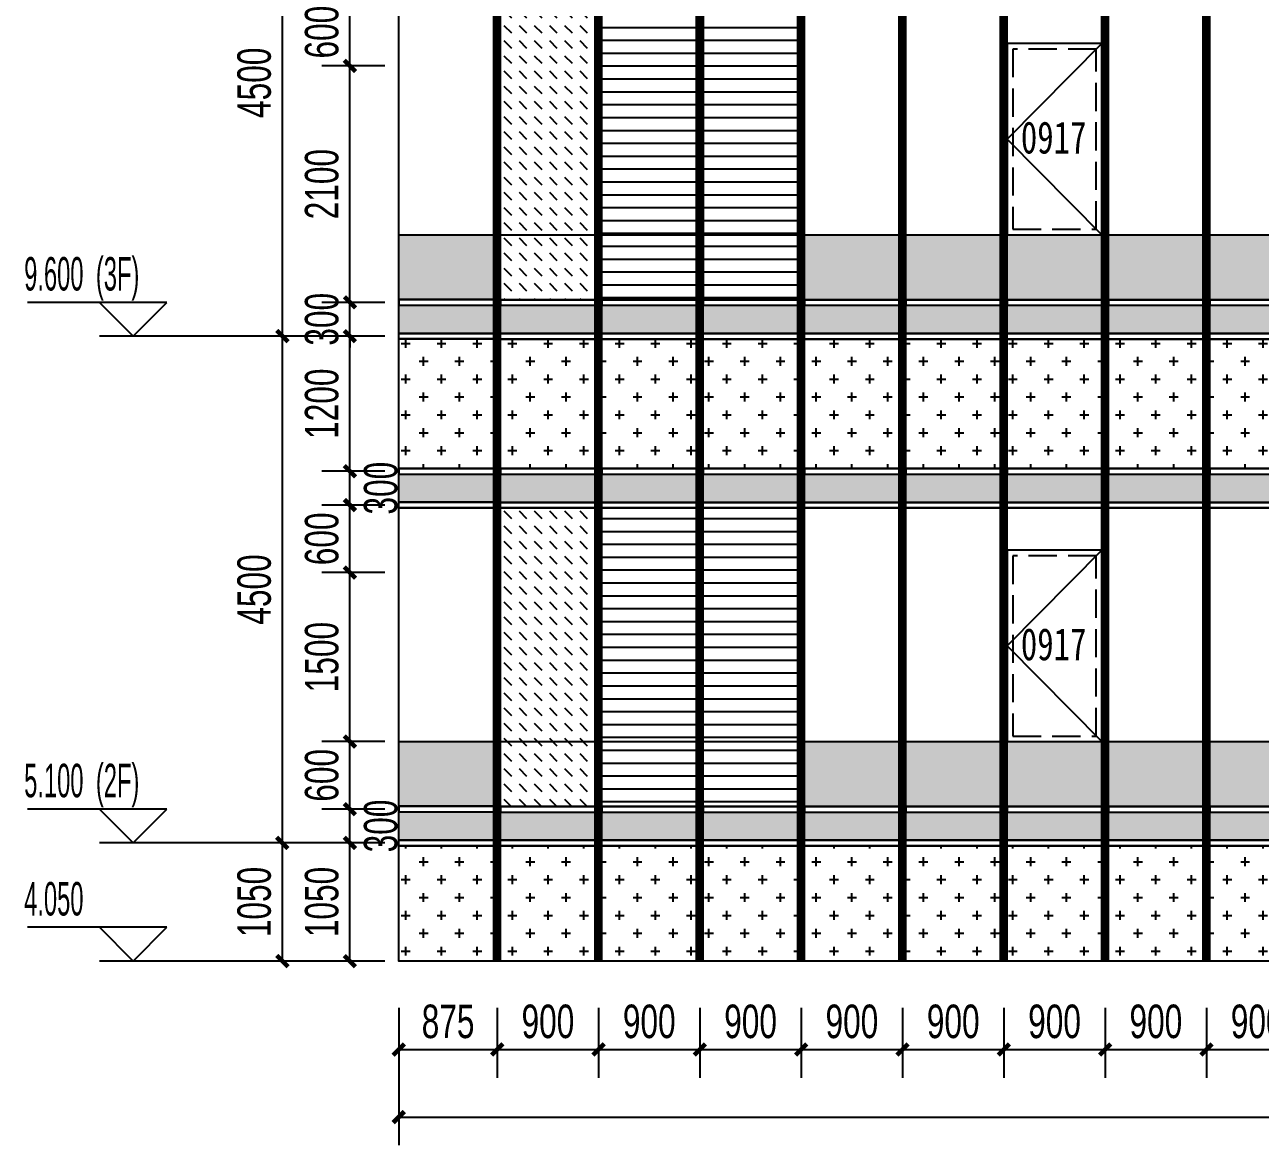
# Model space of a CAD drawing. Extents: x -483182 to 812890, y -390528 to -214858.
# Drawn here: x -247043 to -236069, y -311039 to -301088 of the extents above; entities that cross this region are included whole.
import ezdxf

# ---------------------------------------------------------------- set-up
doc = ezdxf.new("R2010")
doc.units = 0
doc.header["$LTSCALE"] = 1000
doc.header["$MEASUREMENT"] = 0
doc.linetypes.add('DASH', pattern=[0.35, 0.25, -0.1])
for name, color, linetype in [('01-标注_尺寸', 124, 'Continuous'), ('01-标注_标高', 200, 'Continuous'), ('02-TEXT_标注', 130, 'Continuous'), ('05-填充_156', 156, 'Continuous'), ('05-填充_168', 168, 'Continuous'), ('05-填充_18', 18, 'Continuous'), ('05-填充_天正', 14, 'Continuous'), ('A-C_幕墙龙骨', 133, 'Continuous'), ('A-C_窗', 140, 'Continuous'), ('外墙百叶', 162, 'Continuous')]:
    doc.layers.add(name, color=color, linetype=linetype)
doc.layers.add('04-不打印_辅助线', color=165, linetype='Continuous', plot=False)
doc.styles.add('_TCH_DIM', font='ros.shx', dxfattribs={"width": 0.75, "bigfont": 'jd.shx'})
doc.styles.add('_TCH_DIM_T3', font='ros.shx', dxfattribs={"width": 0.705882, "bigfont": 'jd.shx'})
doc.styles.get("Standard").update_dxf_attribs({"font": 'STXIHEI_0.TTF', "width": 0.75})
doc.dimstyles.new('_TCH_ARCH&&100', dxfattribs={"dimtxt": 297.5, "dimasz": 100, "dimexe": 250, "dimexo": 300, "dimgap": 100, "dimtad": 1, "dimdec": 0, "dimzin": 0, "dimdsep": 46, "dimtxsty": '_TCH_DIM_T3', "dimblk": 'ARCHTICK', "dimcen": 0.09, "dimclrt": 7, "dimazin": 2, "dimtfac": 1, "dimtdec": 0, "dimtix": 1, "dimtmove": 2, "dimatfit": 3, "dimfxl": 0, "dimtolj": 1, "dimtzin": 0, "dimarcsym": 0})
pattern_1 = [(0, (-32244, 317429.43), (158.75, 158.75), [79.375, -238.125]), (90, (-32204.32, 317389.74), (-158.75, 158.75), [79.375, -238.125])]
pattern_2 = [(0, (-32249, 317429.43), (158.75, 158.75), [79.375, -238.125]), (90, (-32209.32, 317389.74), (-158.75, 158.75), [79.375, -238.125])]

# ---------------------------------------------------------------- blocks, each defined once
blk = doc.blocks.new('*U722')
blk.add_lwpolyline([(0, 0), (840, 0), (840, 1700), (0, 1700)], close=True)
blk.add_lwpolyline([(840, 1700), (0, 850), (840, 0)])
at = {"linetype": 'DASH'}
blk.add_lwpolyline([(50, 50), (790, 50), (790, 1650), (50, 1650)], close=True, dxfattribs=at)
at = {"layer": '04-不打印_辅助线', "width": 0.75}
blk.add_text('0917', height=285.4, dxfattribs=at).set_placement((121, 723))
blk = doc.blocks.new('*U403')
at = {"layer": '05-填充_156'}
h = blk.add_hatch(dxfattribs=at)
h.set_pattern_fill('CROSS', color=136, scale=100)
h.set_pattern_definition(pattern_1)
h.paths.add_polyline_path([(0, 5375), (845, 5375), (845, 4225), (0, 4225)])
h = blk.add_hatch(dxfattribs=at)
h.set_pattern_fill('CROSS', color=136, scale=100)
h.set_pattern_definition(pattern_1)
h.paths.add_polyline_path([(0, 875), (845, 875), (845, -150), (0, -150)])
at = {"layer": '05-填充_168'}
h = blk.add_hatch(color=256, dxfattribs=at)
h.dxf.hatch_style = 1
h.paths.add_polyline_path([(0, 5675), (845, 5675), (845, 5425), (0, 5425)])
h = blk.add_hatch(color=256, dxfattribs=at)
h.dxf.hatch_style = 1
h.paths.add_polyline_path([(0, 4175), (845, 4175), (845, 3925), (0, 3925)])
h = blk.add_hatch(color=256, dxfattribs=at)
h.dxf.hatch_style = 1
h.paths.add_polyline_path([(0, 1175), (845, 1175), (845, 925), (0, 925)])
for points in [[(0, 6300), (845, 6300)], [(0, 5725), (845, 5725)], [(0, 5675), (845, 5675)], [(0, 5675), (845, 5675)], [(0, 5425), (845, 5425)], [(0, 5375), (845, 5375)], [(0, 4225), (845, 4225)], [(0, 4175), (845, 4175)], [(0, 3925), (845, 3925)], [(0, 3875), (845, 3875)], [(0, 1800), (845, 1800)], [(0, 1225), (845, 1225)], [(0, 1175), (845, 1175)], [(0, 925), (845, 925)], [(0, 875), (845, 875)]]:
    blk.add_lwpolyline(points)
for points in [[(0, 5675), (845, 5675), (845, 5725), (0, 5725)], [(0, 5675), (845, 5675), (845, 5425), (0, 5425)], [(845, 5375), (0, 5375), (0, 5425), (845, 5425)], [(0, 5375), (845, 5375), (845, 4225), (0, 4225)], [(0, 4175), (845, 4175), (845, 4225), (0, 4225)], [(0, 4175), (845, 4175), (845, 3925), (0, 3925)], [(845, 3875), (0, 3875), (0, 3925), (845, 3925)], [(0, 1175), (845, 1175), (845, 1225), (0, 1225)], [(0, 1175), (845, 1175), (845, 925), (0, 925)], [(845, 875), (0, 875), (0, 925), (845, 925)], [(0, 875), (845, 875), (845, -150), (0, -150)]]:
    blk.add_lwpolyline(points, close=True)
blk = doc.blocks.new('*U396')
at = {"layer": '05-填充_156'}
h = blk.add_hatch(dxfattribs=at)
h.set_pattern_fill('CROSS', color=136, scale=100)
h.set_pattern_definition(pattern_2)
h.paths.add_polyline_path([(0, 5375), (840, 5375), (840, 4225), (0, 4225)])
h = blk.add_hatch(dxfattribs=at)
h.set_pattern_fill('CROSS', color=136, scale=100)
h.set_pattern_definition(pattern_2)
h.paths.add_polyline_path([(0, 875), (840, 875), (840, -150), (0, -150)])
at = {"layer": '05-填充_168'}
h = blk.add_hatch(color=256, dxfattribs=at)
h.dxf.hatch_style = 1
h.paths.add_polyline_path([(0, 5675), (840, 5675), (840, 5425), (0, 5425)])
h = blk.add_hatch(color=256, dxfattribs=at)
h.dxf.hatch_style = 1
h.paths.add_polyline_path([(0, 4175), (840, 4175), (840, 3925), (0, 3925)])
h = blk.add_hatch(color=256, dxfattribs=at)
h.dxf.hatch_style = 1
h.paths.add_polyline_path([(0, 1175), (840, 1175), (840, 925), (0, 925)])
for points in [[(0, 6300), (840, 6300)], [(0, 5725), (840, 5725)], [(0, 5675), (840, 5675)], [(0, 5675), (840, 5675)], [(0, 5425), (840, 5425)], [(0, 5375), (840, 5375)], [(0, 4225), (840, 4225)], [(0, 4175), (840, 4175)], [(0, 3925), (840, 3925)], [(0, 3875), (840, 3875)], [(0, 1800), (840, 1800)], [(0, 1225), (840, 1225)], [(0, 1175), (840, 1175)], [(0, 925), (840, 925)], [(0, 875), (840, 875)]]:
    blk.add_lwpolyline(points)
for points in [[(0, 5675), (840, 5675), (840, 5725), (0, 5725)], [(0, 5675), (840, 5675), (840, 5425), (0, 5425)], [(840, 5375), (0, 5375), (0, 5425), (840, 5425)], [(0, 5375), (840, 5375), (840, 4225), (0, 4225)], [(0, 4175), (840, 4175), (840, 4225), (0, 4225)], [(0, 4175), (840, 4175), (840, 3925), (0, 3925)], [(840, 3875), (0, 3875), (0, 3925), (840, 3925)], [(0, 1175), (840, 1175), (840, 1225), (0, 1225)], [(0, 1175), (840, 1175), (840, 925), (0, 925)], [(840, 875), (0, 875), (0, 925), (840, 925)], [(0, 875), (840, 875), (840, -150), (0, -150)]]:
    blk.add_lwpolyline(points, close=True)
blk = doc.blocks.new('*U127')
at = {"layer": 'A-C_窗'}
blk.add_blockref('*U396', (-420, -3150), dxfattribs=at)
blk = doc.blocks.new('rtuytujy')
at = {"layer": '05-填充_156'}
h = blk.add_hatch(dxfattribs=at)
h.set_pattern_fill('DASH', color=256, scale=100, angle=315)
h.set_pattern_definition([(315, (-204666.5, 360570.77), (134.703842, -3e-14), [95.25, -95.25])])
h.paths.add_polyline_path([(1745, 3875), (905, 3875), (905, 1225), (1745, 1225)])
h.paths.add_polyline_path([(1745, 8350), (905, 8350), (905, 5725), (1745, 5725)])
at = {"layer": '外墙百叶'}
h = blk.add_hatch(dxfattribs=at)
h.set_pattern_fill('LINE', color=256, scale=120)
h.set_pattern_definition([(0, (-205566.5, 360570.77), (0, 114.3), [])])
h.paths.add_polyline_path([(1805, 5725), (2645, 5725), (2645, 8350), (1805, 8350)])
h = blk.add_hatch(dxfattribs=at)
h.set_pattern_fill('LINE', color=256, scale=120)
h.set_pattern_definition([(0, (-204666.5, 360570.77), (0, 114.3), [])])
h.paths.add_polyline_path([(2705, 5725), (3545, 5725), (3545, 8350), (2705, 8350)])
h = blk.add_hatch(dxfattribs=at)
h.set_pattern_fill('LINE', color=256, scale=120)
h.set_pattern_definition([(0, (-205566.5, 356095.08), (0, 114.3), [])])
h.paths.add_polyline_path([(1805, 1249), (2645, 1249), (2645, 3875), (1805, 3875)])
h = blk.add_hatch(dxfattribs=at)
h.set_pattern_fill('LINE', color=256, scale=120)
h.set_pattern_definition([(0, (-204666.5, 356095.08), (0, 114.3), [])])
h.paths.add_polyline_path([(2705, 1249), (3545, 1249), (3545, 3875), (2705, 3875)])
blk.add_lwpolyline([(2705, 5725), (3545, 5725), (3545, 8350), (2705, 8350)], close=True)
at = {"layer": '05-填充_18', "const_width": 60}
for points in [[(875, -150), (875, 12441)], [(1775, -150), (1775, 12380)], [(2675, -150), (2675, 12319)], [(3575, -150), (3575, 12258)], [(4475, -150), (4475, 12197)], [(5375, -150), (5375, 12136)], [(6275, -150), (6275, 12075)], [(7175, -150), (7175, 12014)]]:
    blk.add_lwpolyline(points, dxfattribs=at)
at = {"layer": 'A-C_幕墙龙骨'}
for points in [[(845, -150), (845, 12443)], [(905, -150), (905, 12439)], [(1745, -150), (1745, 12382)], [(1805, -150), (1805, 12378)], [(2645, -150), (2645, 12321)], [(2705, -150), (2705, 12317)], [(3545, -150), (3545, 12260)], [(3605, -150), (3605, 12256)], [(4445, -150), (4445, 12199)], [(4505, -150), (4505, 12195)], [(5345, -150), (5345, 12138)], [(5405, -150), (5405, 12134)], [(6245, -150), (6245, 12077)], [(6305, -150), (6305, 12073)], [(7145, -150), (7145, 12016)], [(7205, -150), (7205, 12012)]]:
    blk.add_lwpolyline(points, dxfattribs=at)
at = {"layer": 'A-C_窗'}
blk.add_lwpolyline([(22125, -150), (0, -150), (0, 12500), (22125, 11000), (22125, -150)], dxfattribs=at)
for name, p in [('*U722', (5405, 6300)), ('*U403', (0, 1)), ('*U722', (5405, 1800))]:
    blk.add_blockref(name, p, dxfattribs=at)
at = {"layer": 'A-C_窗', "color": 0, "linetype": 'ByBlock', "lineweight": -2, "transparency": 16777216}
for p in [(1325, 3150), (2225, 3150), (3125, 3150), (4025, 3150), (4925, 3150), (5825, 3150), (6725, 3150), (7625, 3150)]:
    blk.add_blockref('*U127', p, dxfattribs=at)
blk = doc.blocks.new('_ArchTick')
at = {"color": 0, "linetype": 'ByBlock', "const_width": 0.4}
blk.add_lwpolyline([(-0.5, -0.5), (0.5, 0.5)], dxfattribs=at)
blk = doc.blocks.new('*D1287')
at = {"layer": '01-标注_尺寸', "color": 0, "lineweight": -2, "transparency": 16777216}
for p, q in [((-236546, -309818), (-236546, -310439)), ((-235646, -309818), (-235646, -310439)), ((-236546, -310189), (-235646, -310189))]:
    blk.add_line(p, q, dxfattribs=at)
at = {"layer": 'Defpoints', "color": 0, "transparency": 16777216}
for p in [(-236546, -309518), (-235646, -309518), (-235646, -310189)]:
    blk.add_point(p, dxfattribs=at)
at = {"layer": '01-标注_尺寸', "color": 0, "lineweight": -2, "transparency": 16777216, "xscale": 100, "yscale": 100, "zscale": 100, "rotation": 180}
blk.add_blockref('_ArchTick', (-236546, -310189), dxfattribs=at)
at = {"layer": '01-标注_尺寸', "color": 0, "lineweight": -2, "transparency": 16777216, "xscale": 100, "yscale": 100, "zscale": 100}
blk.add_blockref('_ArchTick', (-235646, -310189), dxfattribs=at)
at = {"layer": '01-标注_尺寸', "color": 7, "transparency": 16777216, "insert": (-236096, -309941), "char_height": 297.5, "attachment_point": 5, "style": '_TCH_DIM_T3'}
blk.add_mtext('\\A1;900', dxfattribs=at)
blk = doc.blocks.new('*D1288')
at = {"layer": '01-标注_尺寸', "color": 0, "lineweight": -2, "transparency": 16777216}
for p, q in [((-237446, -309818), (-237446, -310439)), ((-236546, -309818), (-236546, -310439)), ((-237446, -310189), (-236546, -310189))]:
    blk.add_line(p, q, dxfattribs=at)
at = {"layer": 'Defpoints', "color": 0, "transparency": 16777216}
for p in [(-237446, -309518), (-236546, -309518), (-236546, -310189)]:
    blk.add_point(p, dxfattribs=at)
at = {"layer": '01-标注_尺寸', "color": 0, "lineweight": -2, "transparency": 16777216, "xscale": 100, "yscale": 100, "zscale": 100, "rotation": 180}
blk.add_blockref('_ArchTick', (-237446, -310189), dxfattribs=at)
at = {"layer": '01-标注_尺寸', "color": 0, "lineweight": -2, "transparency": 16777216, "xscale": 100, "yscale": 100, "zscale": 100}
blk.add_blockref('_ArchTick', (-236546, -310189), dxfattribs=at)
at = {"layer": '01-标注_尺寸', "color": 7, "transparency": 16777216, "insert": (-236996, -309941), "char_height": 297.5, "attachment_point": 5, "style": '_TCH_DIM_T3'}
blk.add_mtext('\\A1;900', dxfattribs=at)
blk = doc.blocks.new('*D1289')
at = {"layer": '01-标注_尺寸', "color": 0, "lineweight": -2, "transparency": 16777216}
for p, q in [((-238346, -309818), (-238346, -310439)), ((-237446, -309818), (-237446, -310439)), ((-238346, -310189), (-237446, -310189))]:
    blk.add_line(p, q, dxfattribs=at)
at = {"layer": 'Defpoints', "color": 0, "transparency": 16777216}
for p in [(-238346, -309518), (-237446, -309518), (-237446, -310189)]:
    blk.add_point(p, dxfattribs=at)
at = {"layer": '01-标注_尺寸', "color": 0, "lineweight": -2, "transparency": 16777216, "xscale": 100, "yscale": 100, "zscale": 100, "rotation": 180}
blk.add_blockref('_ArchTick', (-238346, -310189), dxfattribs=at)
at = {"layer": '01-标注_尺寸', "color": 0, "lineweight": -2, "transparency": 16777216, "xscale": 100, "yscale": 100, "zscale": 100}
blk.add_blockref('_ArchTick', (-237446, -310189), dxfattribs=at)
at = {"layer": '01-标注_尺寸', "color": 7, "transparency": 16777216, "insert": (-237896, -309941), "char_height": 297.5, "attachment_point": 5, "style": '_TCH_DIM_T3'}
blk.add_mtext('\\A1;900', dxfattribs=at)
blk = doc.blocks.new('*D1290')
at = {"layer": '01-标注_尺寸', "color": 0, "lineweight": -2, "transparency": 16777216}
for p, q in [((-239246, -309818), (-239246, -310439)), ((-238346, -309818), (-238346, -310439)), ((-239246, -310189), (-238346, -310189))]:
    blk.add_line(p, q, dxfattribs=at)
at = {"layer": 'Defpoints', "color": 0, "transparency": 16777216}
for p in [(-239246, -309518), (-238346, -309518), (-238346, -310189)]:
    blk.add_point(p, dxfattribs=at)
at = {"layer": '01-标注_尺寸', "color": 0, "lineweight": -2, "transparency": 16777216, "xscale": 100, "yscale": 100, "zscale": 100, "rotation": 180}
blk.add_blockref('_ArchTick', (-239246, -310189), dxfattribs=at)
at = {"layer": '01-标注_尺寸', "color": 0, "lineweight": -2, "transparency": 16777216, "xscale": 100, "yscale": 100, "zscale": 100}
blk.add_blockref('_ArchTick', (-238346, -310189), dxfattribs=at)
at = {"layer": '01-标注_尺寸', "color": 7, "transparency": 16777216, "insert": (-238796, -309941), "char_height": 297.5, "attachment_point": 5, "style": '_TCH_DIM_T3'}
blk.add_mtext('\\A1;900', dxfattribs=at)
blk = doc.blocks.new('*D1291')
at = {"layer": '01-标注_尺寸', "color": 0, "lineweight": -2, "transparency": 16777216}
for p, q in [((-240146, -309818), (-240146, -310439)), ((-239246, -309818), (-239246, -310439)), ((-240146, -310189), (-239246, -310189))]:
    blk.add_line(p, q, dxfattribs=at)
at = {"layer": 'Defpoints', "color": 0, "transparency": 16777216}
for p in [(-240146, -309518), (-239246, -309518), (-239246, -310189)]:
    blk.add_point(p, dxfattribs=at)
at = {"layer": '01-标注_尺寸', "color": 0, "lineweight": -2, "transparency": 16777216, "xscale": 100, "yscale": 100, "zscale": 100, "rotation": 180}
blk.add_blockref('_ArchTick', (-240146, -310189), dxfattribs=at)
at = {"layer": '01-标注_尺寸', "color": 0, "lineweight": -2, "transparency": 16777216, "xscale": 100, "yscale": 100, "zscale": 100}
blk.add_blockref('_ArchTick', (-239246, -310189), dxfattribs=at)
at = {"layer": '01-标注_尺寸', "color": 7, "transparency": 16777216, "insert": (-239696, -309941), "char_height": 297.5, "attachment_point": 5, "style": '_TCH_DIM_T3'}
blk.add_mtext('\\A1;900', dxfattribs=at)
blk = doc.blocks.new('*D1292')
at = {"layer": '01-标注_尺寸', "color": 0, "lineweight": -2, "transparency": 16777216}
for p, q in [((-241046, -309818), (-241046, -310439)), ((-240146, -309818), (-240146, -310439)), ((-241046, -310189), (-240146, -310189))]:
    blk.add_line(p, q, dxfattribs=at)
at = {"layer": 'Defpoints', "color": 0, "transparency": 16777216}
for p in [(-241046, -309518), (-240146, -309518), (-240146, -310189)]:
    blk.add_point(p, dxfattribs=at)
at = {"layer": '01-标注_尺寸', "color": 0, "lineweight": -2, "transparency": 16777216, "xscale": 100, "yscale": 100, "zscale": 100, "rotation": 180}
blk.add_blockref('_ArchTick', (-241046, -310189), dxfattribs=at)
at = {"layer": '01-标注_尺寸', "color": 0, "lineweight": -2, "transparency": 16777216, "xscale": 100, "yscale": 100, "zscale": 100}
blk.add_blockref('_ArchTick', (-240146, -310189), dxfattribs=at)
at = {"layer": '01-标注_尺寸', "color": 7, "transparency": 16777216, "insert": (-240596, -309941), "char_height": 297.5, "attachment_point": 5, "style": '_TCH_DIM_T3'}
blk.add_mtext('\\A1;900', dxfattribs=at)
blk = doc.blocks.new('*D1293')
at = {"layer": '01-标注_尺寸', "color": 0, "lineweight": -2, "transparency": 16777216}
for p, q in [((-241946, -309818), (-241946, -310439)), ((-241046, -309818), (-241046, -310439)), ((-241946, -310189), (-241046, -310189))]:
    blk.add_line(p, q, dxfattribs=at)
at = {"layer": 'Defpoints', "color": 0, "transparency": 16777216}
for p in [(-241946, -309518), (-241046, -309518), (-241046, -310189)]:
    blk.add_point(p, dxfattribs=at)
at = {"layer": '01-标注_尺寸', "color": 0, "lineweight": -2, "transparency": 16777216, "xscale": 100, "yscale": 100, "zscale": 100, "rotation": 180}
blk.add_blockref('_ArchTick', (-241946, -310189), dxfattribs=at)
at = {"layer": '01-标注_尺寸', "color": 0, "lineweight": -2, "transparency": 16777216, "xscale": 100, "yscale": 100, "zscale": 100}
blk.add_blockref('_ArchTick', (-241046, -310189), dxfattribs=at)
at = {"layer": '01-标注_尺寸', "color": 7, "transparency": 16777216, "insert": (-241496, -309941), "char_height": 297.5, "attachment_point": 5, "style": '_TCH_DIM_T3'}
blk.add_mtext('\\A1;900', dxfattribs=at)
blk = doc.blocks.new('*D1294')
at = {"layer": '01-标注_尺寸', "color": 0, "lineweight": -2, "transparency": 16777216}
for p, q in [((-242846, -309818), (-242846, -310439)), ((-241946, -309818), (-241946, -310439)), ((-242846, -310189), (-241946, -310189))]:
    blk.add_line(p, q, dxfattribs=at)
at = {"layer": 'Defpoints', "color": 0, "transparency": 16777216}
for p in [(-242846, -309518), (-241946, -309518), (-241946, -310189)]:
    blk.add_point(p, dxfattribs=at)
at = {"layer": '01-标注_尺寸', "color": 0, "lineweight": -2, "transparency": 16777216, "xscale": 100, "yscale": 100, "zscale": 100, "rotation": 180}
blk.add_blockref('_ArchTick', (-242846, -310189), dxfattribs=at)
at = {"layer": '01-标注_尺寸', "color": 0, "lineweight": -2, "transparency": 16777216, "xscale": 100, "yscale": 100, "zscale": 100}
blk.add_blockref('_ArchTick', (-241946, -310189), dxfattribs=at)
at = {"layer": '01-标注_尺寸', "color": 7, "transparency": 16777216, "insert": (-242396, -309941), "char_height": 297.5, "attachment_point": 5, "style": '_TCH_DIM_T3'}
blk.add_mtext('\\A1;900', dxfattribs=at)
blk = doc.blocks.new('*D1295')
at = {"layer": '01-标注_尺寸', "color": 0, "lineweight": -2, "transparency": 16777216}
for p, q in [((-243721, -309818), (-243721, -310439)), ((-242846, -309818), (-242846, -310439)), ((-243721, -310189), (-242846, -310189))]:
    blk.add_line(p, q, dxfattribs=at)
at = {"layer": 'Defpoints', "color": 0, "transparency": 16777216}
for p in [(-243721, -309518), (-242846, -309518), (-242846, -310189)]:
    blk.add_point(p, dxfattribs=at)
at = {"layer": '01-标注_尺寸', "color": 0, "lineweight": -2, "transparency": 16777216, "xscale": 100, "yscale": 100, "zscale": 100, "rotation": 180}
blk.add_blockref('_ArchTick', (-243721, -310189), dxfattribs=at)
at = {"layer": '01-标注_尺寸', "color": 0, "lineweight": -2, "transparency": 16777216, "xscale": 100, "yscale": 100, "zscale": 100}
blk.add_blockref('_ArchTick', (-242846, -310189), dxfattribs=at)
at = {"layer": '01-标注_尺寸', "color": 7, "transparency": 16777216, "insert": (-243283, -309941), "char_height": 297.5, "attachment_point": 5, "style": '_TCH_DIM_T3'}
blk.add_mtext('\\A1;875', dxfattribs=at)
blk = doc.blocks.new('*D1296')
at = {"layer": '01-标注_尺寸', "color": 0, "lineweight": -2, "transparency": 16777216}
for p, q in [((-243721, -309918), (-243721, -311039)), ((-221596, -309918), (-221596, -311039)), ((-243721, -310789), (-221596, -310789))]:
    blk.add_line(p, q, dxfattribs=at)
at = {"layer": 'Defpoints', "color": 0, "transparency": 16777216}
for p in [(-243721, -309618), (-221596, -309618), (-221596, -310789)]:
    blk.add_point(p, dxfattribs=at)
at = {"layer": '01-标注_尺寸', "color": 0, "lineweight": -2, "transparency": 16777216, "xscale": 100, "yscale": 100, "zscale": 100, "rotation": 180}
blk.add_blockref('_ArchTick', (-243721, -310789), dxfattribs=at)
at = {"layer": '01-标注_尺寸', "color": 0, "lineweight": -2, "transparency": 16777216, "xscale": 100, "yscale": 100, "zscale": 100}
blk.add_blockref('_ArchTick', (-221596, -310789), dxfattribs=at)
at = {"layer": '01-标注_尺寸', "color": 7, "transparency": 16777216, "insert": (-232658, -310541), "char_height": 297.5, "attachment_point": 5, "style": '_TCH_DIM_T3'}
blk.add_mtext('\\A1;22125', dxfattribs=at)
blk = doc.blocks.new('*D1822')
at = {"layer": '01-标注_尺寸', "color": 0, "lineweight": -2, "transparency": 16777216}
for p, q in [((-244013, -308354), (-245005, -308354)), ((-244755, -309404), (-244755, -308354)), ((-244013, -309404), (-245005, -309404))]:
    blk.add_line(p, q, dxfattribs=at)
at = {"layer": 'Defpoints', "color": 0, "transparency": 16777216}
for p in [(-244755, -308354), (-243713, -308354), (-243713, -309404)]:
    blk.add_point(p, dxfattribs=at)
at = {"layer": '01-标注_尺寸', "color": 0, "lineweight": -2, "transparency": 16777216, "xscale": 100, "yscale": 100, "zscale": 100}
for p, rotation in [((-244755, -308354), 90), ((-244755, -309404), 270)]:
    blk.add_blockref('_ArchTick', p, dxfattribs=dict(at, rotation=rotation))
at = {"layer": '01-标注_尺寸', "color": 7, "transparency": 16777216, "insert": (-245004, -308879), "char_height": 297.5, "attachment_point": 5, "rotation": 90, "style": '_TCH_DIM_T3'}
blk.add_mtext('\\A1;1050', dxfattribs=at)
blk = doc.blocks.new('*D1823')
at = {"layer": '01-标注_尺寸', "color": 0, "lineweight": -2, "transparency": 16777216}
for p, q in [((-244013, -303854), (-245005, -303854)), ((-244755, -308354), (-244755, -303854)), ((-244013, -308354), (-245005, -308354))]:
    blk.add_line(p, q, dxfattribs=at)
at = {"layer": 'Defpoints', "color": 0, "transparency": 16777216}
for p in [(-244755, -303854), (-243713, -303854), (-243713, -308354)]:
    blk.add_point(p, dxfattribs=at)
at = {"layer": '01-标注_尺寸', "color": 0, "lineweight": -2, "transparency": 16777216, "xscale": 100, "yscale": 100, "zscale": 100}
for p, rotation in [((-244755, -303854), 90), ((-244755, -308354), 270)]:
    blk.add_blockref('_ArchTick', p, dxfattribs=dict(at, rotation=rotation))
at = {"layer": '01-标注_尺寸', "color": 7, "transparency": 16777216, "insert": (-245004, -306104), "char_height": 297.5, "attachment_point": 5, "rotation": 90, "style": '_TCH_DIM_T3'}
blk.add_mtext('\\A1;4500', dxfattribs=at)
blk = doc.blocks.new('*D1824')
at = {"layer": '01-标注_尺寸', "color": 0, "lineweight": -2, "transparency": 16777216}
for p, q in [((-244013, -299354), (-245005, -299354)), ((-244755, -303854), (-244755, -299354)), ((-244013, -303854), (-245005, -303854))]:
    blk.add_line(p, q, dxfattribs=at)
at = {"layer": 'Defpoints', "color": 0, "transparency": 16777216}
for p in [(-244755, -299354), (-243713, -299354), (-243713, -303854)]:
    blk.add_point(p, dxfattribs=at)
at = {"layer": '01-标注_尺寸', "color": 0, "lineweight": -2, "transparency": 16777216, "xscale": 100, "yscale": 100, "zscale": 100}
for p, rotation in [((-244755, -299354), 90), ((-244755, -303854), 270)]:
    blk.add_blockref('_ArchTick', p, dxfattribs=dict(at, rotation=rotation))
at = {"layer": '01-标注_尺寸', "color": 7, "transparency": 16777216, "insert": (-245004, -301604), "char_height": 297.5, "attachment_point": 5, "rotation": 90, "style": '_TCH_DIM_T3'}
blk.add_mtext('\\A1;4500', dxfattribs=at)
blk = doc.blocks.new('*D1826')
at = {"layer": '01-标注_尺寸', "color": 0, "lineweight": -2, "transparency": 16777216}
for p, q in [((-243844, -308354), (-244405, -308354)), ((-244155, -309404), (-244155, -308354)), ((-243844, -309404), (-244405, -309404))]:
    blk.add_line(p, q, dxfattribs=at)
at = {"layer": 'Defpoints', "color": 0, "transparency": 16777216}
for p in [(-244155, -308354), (-243544, -308354), (-243544, -309404)]:
    blk.add_point(p, dxfattribs=at)
at = {"layer": '01-标注_尺寸', "color": 0, "lineweight": -2, "transparency": 16777216, "xscale": 100, "yscale": 100, "zscale": 100}
for p, rotation in [((-244155, -308354), 90), ((-244155, -309404), 270)]:
    blk.add_blockref('_ArchTick', p, dxfattribs=dict(at, rotation=rotation))
at = {"layer": '01-标注_尺寸', "color": 7, "transparency": 16777216, "insert": (-244404, -308879), "char_height": 297.5, "attachment_point": 5, "rotation": 90, "style": '_TCH_DIM_T3'}
blk.add_mtext('\\A1;1050', dxfattribs=at)
blk = doc.blocks.new('*D1827')
at = {"layer": '01-标注_尺寸', "color": 0, "lineweight": -2, "transparency": 16777216}
for p, q in [((-243844, -308054), (-244405, -308054)), ((-244155, -308354), (-244155, -308054)), ((-243844, -308354), (-244405, -308354))]:
    blk.add_line(p, q, dxfattribs=at)
at = {"layer": 'Defpoints', "color": 0, "transparency": 16777216}
for p in [(-244155, -308054), (-243544, -308054), (-243544, -308354)]:
    blk.add_point(p, dxfattribs=at)
at = {"layer": '01-标注_尺寸', "color": 0, "lineweight": -2, "transparency": 16777216, "xscale": 100, "yscale": 100, "zscale": 100}
for p, rotation in [((-244155, -308054), 90), ((-244155, -308354), 270)]:
    blk.add_blockref('_ArchTick', p, dxfattribs=dict(at, rotation=rotation))
at = {"layer": '01-标注_尺寸', "color": 7, "transparency": 16777216, "insert": (-243880, -308204), "char_height": 297.5, "attachment_point": 5, "rotation": 90, "style": '_TCH_DIM_T3'}
blk.add_mtext('\\A1;300', dxfattribs=at)
blk = doc.blocks.new('*D1828')
at = {"layer": '01-标注_尺寸', "color": 0, "lineweight": -2, "transparency": 16777216}
for p, q in [((-243844, -307454), (-244405, -307454)), ((-244155, -308054), (-244155, -307454)), ((-243844, -308054), (-244405, -308054))]:
    blk.add_line(p, q, dxfattribs=at)
at = {"layer": 'Defpoints', "color": 0, "transparency": 16777216}
for p in [(-244155, -307454), (-243544, -307454), (-243544, -308054)]:
    blk.add_point(p, dxfattribs=at)
at = {"layer": '01-标注_尺寸', "color": 0, "lineweight": -2, "transparency": 16777216, "xscale": 100, "yscale": 100, "zscale": 100}
for p, rotation in [((-244155, -307454), 90), ((-244155, -308054), 270)]:
    blk.add_blockref('_ArchTick', p, dxfattribs=dict(at, rotation=rotation))
at = {"layer": '01-标注_尺寸', "color": 7, "transparency": 16777216, "insert": (-244404, -307754), "char_height": 297.5, "attachment_point": 5, "rotation": 90, "style": '_TCH_DIM_T3'}
blk.add_mtext('\\A1;600', dxfattribs=at)
blk = doc.blocks.new('*D1829')
at = {"layer": '01-标注_尺寸', "color": 0, "lineweight": -2, "transparency": 16777216}
for p, q in [((-243844, -305954), (-244405, -305954)), ((-244155, -307454), (-244155, -305954)), ((-243844, -307454), (-244405, -307454))]:
    blk.add_line(p, q, dxfattribs=at)
at = {"layer": 'Defpoints', "color": 0, "transparency": 16777216}
for p in [(-244155, -305954), (-243544, -305954), (-243544, -307454)]:
    blk.add_point(p, dxfattribs=at)
at = {"layer": '01-标注_尺寸', "color": 0, "lineweight": -2, "transparency": 16777216, "xscale": 100, "yscale": 100, "zscale": 100}
for p, rotation in [((-244155, -305954), 90), ((-244155, -307454), 270)]:
    blk.add_blockref('_ArchTick', p, dxfattribs=dict(at, rotation=rotation))
at = {"layer": '01-标注_尺寸', "color": 7, "transparency": 16777216, "insert": (-244404, -306704), "char_height": 297.5, "attachment_point": 5, "rotation": 90, "style": '_TCH_DIM_T3'}
blk.add_mtext('\\A1;1500', dxfattribs=at)
blk = doc.blocks.new('*D1830')
at = {"layer": '01-标注_尺寸', "color": 0, "lineweight": -2, "transparency": 16777216}
for p, q in [((-243844, -305354), (-244405, -305354)), ((-244155, -305954), (-244155, -305354)), ((-243844, -305954), (-244405, -305954))]:
    blk.add_line(p, q, dxfattribs=at)
at = {"layer": 'Defpoints', "color": 0, "transparency": 16777216}
for p in [(-244155, -305354), (-243544, -305354), (-243544, -305954)]:
    blk.add_point(p, dxfattribs=at)
at = {"layer": '01-标注_尺寸', "color": 0, "lineweight": -2, "transparency": 16777216, "xscale": 100, "yscale": 100, "zscale": 100}
for p, rotation in [((-244155, -305354), 90), ((-244155, -305954), 270)]:
    blk.add_blockref('_ArchTick', p, dxfattribs=dict(at, rotation=rotation))
at = {"layer": '01-标注_尺寸', "color": 7, "transparency": 16777216, "insert": (-244404, -305654), "char_height": 297.5, "attachment_point": 5, "rotation": 90, "style": '_TCH_DIM_T3'}
blk.add_mtext('\\A1;600', dxfattribs=at)
blk = doc.blocks.new('*D1831')
at = {"layer": '01-标注_尺寸', "color": 0, "lineweight": -2, "transparency": 16777216}
for p, q in [((-243844, -305054), (-244405, -305054)), ((-244155, -305354), (-244155, -305054)), ((-243844, -305354), (-244405, -305354))]:
    blk.add_line(p, q, dxfattribs=at)
at = {"layer": 'Defpoints', "color": 0, "transparency": 16777216}
for p in [(-244155, -305054), (-243544, -305054), (-243544, -305354)]:
    blk.add_point(p, dxfattribs=at)
at = {"layer": '01-标注_尺寸', "color": 0, "lineweight": -2, "transparency": 16777216, "xscale": 100, "yscale": 100, "zscale": 100}
for p, rotation in [((-244155, -305054), 90), ((-244155, -305354), 270)]:
    blk.add_blockref('_ArchTick', p, dxfattribs=dict(at, rotation=rotation))
at = {"layer": '01-标注_尺寸', "color": 7, "transparency": 16777216, "insert": (-243880, -305204), "char_height": 297.5, "attachment_point": 5, "rotation": 90, "style": '_TCH_DIM_T3'}
blk.add_mtext('\\A1;300', dxfattribs=at)
blk = doc.blocks.new('*D1832')
at = {"layer": '01-标注_尺寸', "color": 0, "lineweight": -2, "transparency": 16777216}
for p, q in [((-243844, -303854), (-244405, -303854)), ((-244155, -305054), (-244155, -303854)), ((-243844, -305054), (-244405, -305054))]:
    blk.add_line(p, q, dxfattribs=at)
at = {"layer": 'Defpoints', "color": 0, "transparency": 16777216}
for p in [(-244155, -303854), (-243544, -303854), (-243544, -305054)]:
    blk.add_point(p, dxfattribs=at)
at = {"layer": '01-标注_尺寸', "color": 0, "lineweight": -2, "transparency": 16777216, "xscale": 100, "yscale": 100, "zscale": 100}
for p, rotation in [((-244155, -303854), 90), ((-244155, -305054), 270)]:
    blk.add_blockref('_ArchTick', p, dxfattribs=dict(at, rotation=rotation))
at = {"layer": '01-标注_尺寸', "color": 7, "transparency": 16777216, "insert": (-244404, -304454), "char_height": 297.5, "attachment_point": 5, "rotation": 90, "style": '_TCH_DIM_T3'}
blk.add_mtext('\\A1;1200', dxfattribs=at)
blk = doc.blocks.new('*D1833')
at = {"layer": '01-标注_尺寸', "color": 0, "lineweight": -2, "transparency": 16777216}
for p, q in [((-244155, -303554), (-244155, -303454)), ((-243844, -303554), (-244405, -303554)), ((-244155, -303854), (-244155, -303554)), ((-243844, -303854), (-244405, -303854)), ((-244155, -303854), (-244155, -303954))]:
    blk.add_line(p, q, dxfattribs=at)
at = {"layer": 'Defpoints', "color": 0, "transparency": 16777216}
for p in [(-244155, -303554), (-243544, -303554), (-243544, -303854)]:
    blk.add_point(p, dxfattribs=at)
at = {"layer": '01-标注_尺寸', "color": 0, "lineweight": -2, "transparency": 16777216, "xscale": 100, "yscale": 100, "zscale": 100}
for p, rotation in [((-244155, -303554), 270), ((-244155, -303854), 90)]:
    blk.add_blockref('_ArchTick', p, dxfattribs=dict(at, rotation=rotation))
at = {"layer": '01-标注_尺寸', "color": 7, "transparency": 16777216, "insert": (-244404, -303704), "char_height": 297.5, "attachment_point": 5, "rotation": 90, "style": '_TCH_DIM_T3'}
blk.add_mtext('\\A1;300', dxfattribs=at)
blk = doc.blocks.new('*D1834')
at = {"layer": '01-标注_尺寸', "color": 0, "lineweight": -2, "transparency": 16777216}
for p, q in [((-243844, -301454), (-244405, -301454)), ((-244155, -303554), (-244155, -301454)), ((-243844, -303554), (-244405, -303554))]:
    blk.add_line(p, q, dxfattribs=at)
at = {"layer": 'Defpoints', "color": 0, "transparency": 16777216}
for p in [(-244155, -301454), (-243544, -301454), (-243544, -303554)]:
    blk.add_point(p, dxfattribs=at)
at = {"layer": '01-标注_尺寸', "color": 0, "lineweight": -2, "transparency": 16777216, "xscale": 100, "yscale": 100, "zscale": 100}
for p, rotation in [((-244155, -301454), 90), ((-244155, -303554), 270)]:
    blk.add_blockref('_ArchTick', p, dxfattribs=dict(at, rotation=rotation))
at = {"layer": '01-标注_尺寸', "color": 7, "transparency": 16777216, "insert": (-244404, -302504), "char_height": 297.5, "attachment_point": 5, "rotation": 90, "style": '_TCH_DIM_T3'}
blk.add_mtext('\\A1;2100', dxfattribs=at)
blk = doc.blocks.new('*D1835')
at = {"layer": '01-标注_尺寸', "color": 0, "lineweight": -2, "transparency": 16777216}
for p, q in [((-243844, -300854), (-244405, -300854)), ((-244155, -301454), (-244155, -300854)), ((-243844, -301454), (-244405, -301454))]:
    blk.add_line(p, q, dxfattribs=at)
at = {"layer": 'Defpoints', "color": 0, "transparency": 16777216}
for p in [(-244155, -300854), (-243544, -300854), (-243544, -301454)]:
    blk.add_point(p, dxfattribs=at)
at = {"layer": '01-标注_尺寸', "color": 0, "lineweight": -2, "transparency": 16777216, "xscale": 100, "yscale": 100, "zscale": 100}
for p, rotation in [((-244155, -300854), 90), ((-244155, -301454), 270)]:
    blk.add_blockref('_ArchTick', p, dxfattribs=dict(at, rotation=rotation))
at = {"layer": '01-标注_尺寸', "color": 7, "transparency": 16777216, "insert": (-244404, -301154), "char_height": 297.5, "attachment_point": 5, "rotation": 90, "style": '_TCH_DIM_T3'}
blk.add_mtext('\\A1;600', dxfattribs=at)

msp = doc.modelspace()

# ---------------------------------------------------------------- hatches: boundary and pattern name
at = {"layer": '05-填充_天正'}
h = msp.add_hatch(dxfattribs=at)
h.set_pattern_fill('AR-CONC', color=256, scale=200)
h.set_pattern_definition([(50, (0, 0), (364.36934, -31.87817), [38.1, -419.1]), (355, (0, 0), (-70.48565, 382.1133), [30.48, -335.28]), (100.451, (30.36, -2.66), (293.885, 350.23338), [32.38, -356.18]), (46.1842, (0, 101.6), (542.1581, -84.08466), [57.15, -628.65]), (96.6356, (45.2, 94.6), (474.8085, 494.8511), [48.57, -534.27]), (351.184, (0, 101.6), (474.8092, 494.8502), [45.72, -502.92]), (21, (50.8, 76.2), (303.22976, -204.53104), [38.1, -419.1]), (326, (50.8, 76.2), (123.60406, 368.37593), [30.48, -335.28]), (71.4514, (76.07, 59.16), (426.83298, 163.8457), [32.38, -356.18]), (37.5, (0, 0), (6.177207, 169.110078), [0, -331.216, 0, -340.36, 0, -336.55]), (7.5, (0, 0), (133.639325, 200.36115), [0, -194.056, 0, -323.596, 0, -128.27]), (327.5, (-113.28, 0), (271.18119, -11.45749), [0, -127, 0, -396.24, 0, -525.78]), (317.5, (-164.08, 0), (296.25836, 50.85298), [0, -165.1, 0, -263.144, 0, -373.38])])
h.paths.add_polyline_path([(-222116, -303529.6), (-221596, -303529.6), (-221596, -302954.6), (-222116, -302954.6)])
h.paths.add_polyline_path([(-223016, -303530.3), (-222176, -303530.3), (-222176, -302955.3), (-223016, -302955.3)])
h.paths.add_polyline_path([(-223916, -303530.3), (-223076, -303530.3), (-223076, -302955.3), (-223916, -302955.3)])
h.paths.add_polyline_path([(-224816, -303530.3), (-223976, -303530.3), (-223976, -302955.3), (-224816, -302955.3)])
h.paths.add_polyline_path([(-225716, -303530.3), (-224876, -303530.3), (-224876, -302955.3), (-225716, -302955.3)])
h.paths.add_polyline_path([(-226616, -303530.3), (-225776, -303530.3), (-225776, -302955.3), (-226616, -302955.3)])
h.paths.add_polyline_path([(-227516, -303530.3), (-226676, -303530.3), (-226676, -302955.3), (-227516, -302955.3)])
h.paths.add_polyline_path([(-228416, -303530.3), (-227576, -303530.3), (-227576, -302955.3), (-228416, -302955.3)])
h.paths.add_polyline_path([(-229316, -303530.3), (-228476, -303530.3), (-228476, -302955.3), (-229316, -302955.3)])
h.paths.add_polyline_path([(-230216, -303530.3), (-229376, -303530.3), (-229376, -302955.3), (-230216, -302955.3)])
h.paths.add_polyline_path([(-231116, -302955.3), (-230276, -302955.3), (-230276, -303530.3), (-231116, -303530.3)])
h.paths.add_polyline_path([(-232016, -303530.3), (-231176, -303530.3), (-231176, -302955.3), (-232016, -302955.3)])
h.paths.add_polyline_path([(-232916, -303530.3), (-232076, -303530.3), (-232076, -302955.3), (-232916, -302955.3)])
h.paths.add_polyline_path([(-233816, -303530.3), (-232976, -303530.3), (-232976, -302955.3), (-233816, -302955.3)])
h.paths.add_polyline_path([(-234716, -303530.3), (-233876, -303530.3), (-233876, -302955.3), (-234716, -302955.3)])
h.paths.add_polyline_path([(-235616, -303530.3), (-234776, -303530.3), (-234776, -302955.3), (-235616, -302955.3)])
h.paths.add_polyline_path([(-236516, -303530.3), (-235676, -303530.3), (-235676, -302955.3), (-236516, -302955.3)])
h.paths.add_polyline_path([(-237416, -303530.3), (-236576, -303530.3), (-236576, -302955.3), (-237416, -302955.3)])
h.paths.add_polyline_path([(-238316, -303530.3), (-237476, -303530.3), (-237476, -302955.3), (-238316, -302955.3)])
h.paths.add_polyline_path([(-239216, -303530.3), (-238376, -303530.3), (-238376, -302955.3), (-239216, -302955.3)])
h.paths.add_polyline_path([(-240116, -303530.3), (-239276, -303530.3), (-239276, -302955.3), (-240116, -302955.3)])
h.paths.add_polyline_path([(-243721, -303528.9), (-242876, -303528.9), (-242876, -302953.9), (-243721, -302953.9)])
h = msp.add_hatch(dxfattribs=at)
h.set_pattern_fill('AR-CONC', color=256, scale=200)
h.set_pattern_definition([(50, (2e-07, -4500), (364.36934, -31.87817), [38.1, -419.1]), (355, (2e-07, -4500), (-70.48565, 382.1133), [30.48, -335.28]), (100.451, (30.36, -4502.66), (293.885, 350.23338), [32.38, -356.18]), (46.1842, (2e-07, -4398.4), (542.1581, -84.08466), [57.15, -628.65]), (96.6356, (45.2, -4405.4), (474.8085, 494.8511), [48.57, -534.27]), (351.184, (2e-07, -4398.4), (474.8092, 494.8502), [45.72, -502.92]), (21, (50.8, -4423.8), (303.22976, -204.53104), [38.1, -419.1]), (326, (50.8, -4423.8), (123.60406, 368.37593), [30.48, -335.28]), (71.4514, (76.07, -4440.84), (426.83298, 163.8457), [32.38, -356.18]), (37.5, (2e-07, -4500), (6.177207, 169.110078), [0, -331.216, 0, -340.36, 0, -336.55]), (7.5, (2e-07, -4500), (133.639325, 200.36115), [0, -194.056, 0, -323.596, 0, -128.27]), (327.5, (-113.28, -4500), (271.18119, -11.45749), [0, -127, 0, -396.24, 0, -525.78]), (317.5, (-164.08, -4500), (296.25836, 50.85298), [0, -165.1, 0, -263.144, 0, -373.38])])
h.paths.add_polyline_path([(-222116, -308029.6), (-221596, -308029.6), (-221596, -307454.6), (-222116, -307454.6)])
h.paths.add_polyline_path([(-223016, -308030.3), (-222176, -308030.3), (-222176, -307455.3), (-223016, -307455.3)])
h.paths.add_polyline_path([(-223916, -308030.3), (-223076, -308030.3), (-223076, -307455.3), (-223916, -307455.3)])
h.paths.add_polyline_path([(-224816, -308030.3), (-223976, -308030.3), (-223976, -307455.3), (-224816, -307455.3)])
h.paths.add_polyline_path([(-225716, -308030.3), (-224876, -308030.3), (-224876, -307455.3), (-225716, -307455.3)])
h.paths.add_polyline_path([(-226616, -308030.3), (-225776, -308030.3), (-225776, -307455.3), (-226616, -307455.3)])
h.paths.add_polyline_path([(-227516, -308030.3), (-226676, -308030.3), (-226676, -307455.3), (-227516, -307455.3)])
h.paths.add_polyline_path([(-228416, -308030.3), (-227576, -308030.3), (-227576, -307455.3), (-228416, -307455.3)])
h.paths.add_polyline_path([(-229316, -308030.3), (-228476, -308030.3), (-228476, -307455.3), (-229316, -307455.3)])
h.paths.add_polyline_path([(-230216, -308030.3), (-229376, -308030.3), (-229376, -307455.3), (-230216, -307455.3)])
h.paths.add_polyline_path([(-231116, -307455.3), (-230276, -307455.3), (-230276, -308030.3), (-231116, -308030.3)])
h.paths.add_polyline_path([(-232016, -308030.3), (-231176, -308030.3), (-231176, -307455.3), (-232016, -307455.3)])
h.paths.add_polyline_path([(-232916, -308030.3), (-232076, -308030.3), (-232076, -307455.3), (-232916, -307455.3)])
h.paths.add_polyline_path([(-233816, -308030.3), (-232976, -308030.3), (-232976, -307455.3), (-233816, -307455.3)])
h.paths.add_polyline_path([(-234716, -308030.3), (-233876, -308030.3), (-233876, -307455.3), (-234716, -307455.3)])
h.paths.add_polyline_path([(-235616, -308030.3), (-234776, -308030.3), (-234776, -307455.3), (-235616, -307455.3)])
h.paths.add_polyline_path([(-236516, -308030.3), (-235676, -308030.3), (-235676, -307455.3), (-236516, -307455.3)])
h.paths.add_polyline_path([(-237416, -308030.3), (-236576, -308030.3), (-236576, -307455.3), (-237416, -307455.3)])
h.paths.add_polyline_path([(-238316, -308030.3), (-237476, -308030.3), (-237476, -307455.3), (-238316, -307455.3)])
h.paths.add_polyline_path([(-239216, -308030.3), (-238376, -308030.3), (-238376, -307455.3), (-239216, -307455.3)])
h.paths.add_polyline_path([(-240116, -308030.3), (-239276, -308030.3), (-239276, -307455.3), (-240116, -307455.3)])
h.paths.add_polyline_path([(-243721, -308028.9), (-242876, -308028.9), (-242876, -307453.9), (-243721, -307453.9)])

# ---------------------------------------------------------------- linework, layer by layer
at = {"layer": '01-标注_标高'}
for p, q in [((-245779.8, -303553.9), (-247018.3, -303553.9)), ((-246079.8, -303853.9), (-246379.8, -303553.9)), ((-246079.8, -303853.9), (-245779.8, -303553.9)), ((-245004.8, -303853.9), (-246379.8, -303853.9)), ((-245779.8, -308053.9), (-247018.3, -308053.9)), ((-246079.8, -308353.9), (-246379.8, -308053.9)), ((-246079.8, -308353.9), (-245779.8, -308053.9)), ((-245004.8, -308353.9), (-246379.8, -308353.9)), ((-245779.8, -309103.9), (-247018.3, -309103.9)), ((-246079.8, -309403.9), (-246379.8, -309103.9)), ((-246079.8, -309403.9), (-245779.8, -309103.9)), ((-245004.8, -309403.9), (-246379.8, -309403.9))]:
    msp.add_line(p, q, dxfattribs=at)

# ---------------------------------------------------------------- block references
at = {"layer": 'A-C_窗'}
msp.add_blockref('rtuytujy', (-243721, -309255), dxfattribs=at)

# ---------------------------------------------------------------- texts
at = {"layer": '02-TEXT_标注', "style": '_TCH_DIM', "width": 0.529412}
for s, p in [('9.600', (-247048.3, -303448.9)), ('(3F)', (-246411.2, -303448.9)), ('5.100', (-247048.3, -307948.9)), ('(2F)', (-246411.2, -307948.9)), ('4.050', (-247048.3, -308998.9))]:
    msp.add_text(s, height=297.5, dxfattribs=at).set_placement(p)

# ---------------------------------------------------------------- dimensions: what is measured, and where the dimension line sits
at = {"layer": '01-标注_尺寸'}
for p1, p2, distance, picture, middle in [((-243712.6, -303854.3), (-243712.6, -299354.3), 1042.2, '*D1824', (-245003.6, -301604.3)), ((-243544.5, -301454.3), (-243544.5, -300853.9), 610.3, '*D1835', (-244403.6, -301154.1)), ((-243544.5, -303554.3), (-243544.5, -301454.3), 610.3, '*D1834', (-244403.6, -302504.3)), ((-243544.5, -303854.3), (-243544.5, -303554.3), 610.3, '*D1833', (-244403.6, -303704.3)), ((-243712.6, -308354.3), (-243712.6, -303854.3), 1042.2, '*D1823', (-245003.6, -306104.3)), ((-243544.5, -305054.3), (-243544.5, -303854.3), 610.3, '*D1832', (-244403.6, -304454.3)), ((-243544.5, -305954.3), (-243544.5, -305354.3), 610.3, '*D1830', (-244403.6, -305654.3)), ((-243544.5, -307454.3), (-243544.5, -305954.3), 610.3, '*D1829', (-244403.6, -306704.3)), ((-243544.5, -308054.3), (-243544.5, -307454.3), 610.3, '*D1828', (-244403.6, -307754.3)), ((-243712.6, -309403.9), (-243712.6, -308354.3), 1042.2, '*D1822', (-245003.6, -308879.1)), ((-243544.5, -309403.9), (-243544.5, -308354.3), 610.3, '*D1826', (-244403.6, -308879.1)), ((-243721, -309518.4), (-242846, -309518.4), -671, '*D1295', (-243283.5, -309940.7)), ((-242846, -309518.4), (-241946, -309518.4), -671, '*D1294', (-242396, -309940.7)), ((-241946, -309518.4), (-241046, -309518.4), -671, '*D1293', (-241496, -309940.7)), ((-241046, -309518.4), (-240146, -309518.4), -671, '*D1292', (-240596, -309940.7)), ((-240146, -309518.4), (-239246, -309518.4), -671, '*D1291', (-239696, -309940.7)), ((-239246, -309518.4), (-238346, -309518.4), -671, '*D1290', (-238796, -309940.7)), ((-238346, -309518.4), (-237446, -309518.4), -671, '*D1289', (-237896, -309940.7)), ((-237446, -309518.4), (-236546, -309518.4), -671, '*D1288', (-236996, -309940.7)), ((-236546, -309518.4), (-235646, -309518.4), -671, '*D1287', (-236096, -309940.7)), ((-243721, -309618.4), (-221596, -309618.4), -1171, '*D1296', (-232658.5, -310540.7))]:
    dim = msp.add_aligned_dim(p1=p1, p2=p2, distance=distance, dimstyle='_TCH_ARCH&&100', dxfattribs=at)
    dim.commit()
    dim.dimension.update_dxf_attribs({"geometry": picture, "text_midpoint": middle})
for base, p1, p2, picture, middle in [((-244154.8, -305054.3), (-243544.5, -305354.3), (-243544.5, -305054.3), '*D1831', (-243879.8, -305204.3)), ((-244154.8, -308054.3), (-243544.5, -308354.3), (-243544.5, -308054.3), '*D1827', (-243879.8, -308204.3))]:
    dim = msp.add_linear_dim(base=base, p1=p1, p2=p2, angle=90, dimstyle='_TCH_ARCH&&100', dxfattribs=at)
    dim.commit()
    dim.dimension.update_dxf_attribs({"geometry": picture, "text_midpoint": middle, "dimtype": 161})

doc.saveas('drawing.dxf')
